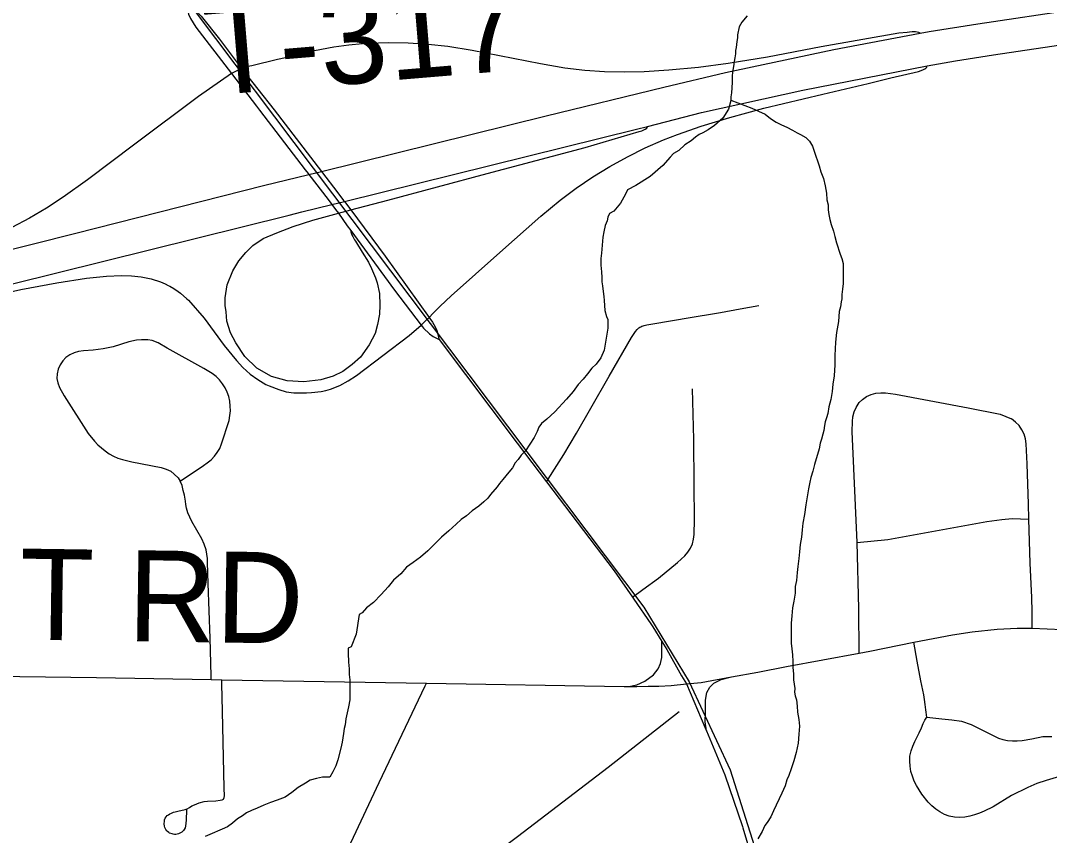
# Model space of a CAD drawing. Extents: x -16.6 to 83, y -37.7 to 22.
# Drawn here: x -6.722 to -6.08, y 15.311 to 15.819 of the extents above; entities that cross this region are included whole.
import ezdxf

# ---------------------------------------------------------------- set-up
doc = ezdxf.new("R2010")
doc.units = 0
for name, color, linetype in [('GM_X_County_Road', 7, 'Continuous'), ('GM_X_County_Road_Text', 7, 'Continuous'), ('GM_X_Interchange_Ramps', 7, 'Continuous'), ('GM_X_Minor_River', 7, 'Continuous'), ('GM_X_Rail_Line', 7, 'Continuous'), ('GM_X_State_Route', 7, 'Continuous'), ('GM_X_Township_Road', 7, 'Continuous'), ('GM_X_Township_Road_Text', 7, 'Continuous'), ('GM_X_US_Route', 7, 'Continuous')]:
    doc.layers.add(name, color=color, linetype=linetype)

msp = doc.modelspace()

# ---------------------------------------------------------------- linework, layer by layer
at = {"layer": 'GM_X_County_Road'}
for p, q in [((-6.60274, 15.40803), (-6.59613, 15.40792)), ((-6.59613, 15.40792), (-6.46848, 15.40577))]:
    msp.add_line(p, q, dxfattribs=at)
for points in [[(-6.16426, 15.43135), (-6.14014, 15.43586), (-6.12782, 15.43788), (-6.11226, 15.43948), (-6.09978, 15.44011), (-6.09041, 15.44011)], [(-6.09041, 15.44011), (-6.07172, 15.43924), (-6.026, 15.43636)], [(-6.3421, 15.40372), (-6.33709, 15.4047), (-6.33219, 15.40708), (-6.32673, 15.41095), (-6.32385, 15.41473), (-6.32237, 15.4181), (-6.32155, 15.42171), (-6.3215, 15.43178)], [(-6.19842, 15.42458), (-6.19185, 15.42581), (-6.16426, 15.43135)], [(-7.50205, 15.42531), (-7.48743, 15.42508), (-7.46362, 15.42458), (-7.19329, 15.41787), (-6.90738, 15.41292), (-6.78619, 15.41084), (-6.67432, 15.40923), (-6.60274, 15.40803)], [(-6.30613, 15.4053), (-6.29706, 15.40628), (-6.27815, 15.40971), (-6.26165, 15.4127), (-6.24378, 15.41611), (-6.19842, 15.42458)], [(-6.29371, 15.37598), (-6.29459, 15.38168), (-6.29434, 15.38793), (-6.29434, 15.39524), (-6.29352, 15.40001), (-6.29163, 15.40322), (-6.289, 15.40585), (-6.28441, 15.40802), (-6.27815, 15.40971)], [(-6.577, 15.18521), (-6.55763, 15.21695), (-6.55204, 15.22713), (-6.54665, 15.23822), (-6.54196, 15.24901), (-6.53631, 15.26182), (-6.498, 15.34377), (-6.46929, 15.40406), (-6.46848, 15.40577)], [(-6.46848, 15.40577), (-6.34498, 15.40369), (-6.3421, 15.40372), (-6.33705, 15.40378)], [(-6.33705, 15.40378), (-6.33016, 15.40383), (-6.32351, 15.40392), (-6.31576, 15.40422), (-6.30613, 15.4053)]]:
    msp.add_lwpolyline(points, dxfattribs=at)
at = {"layer": 'GM_X_Interchange_Ramps'}
for points in [[(-6.16041, 15.8115), (-6.16122, 15.81186), (-6.16215, 15.81207), (-6.16318, 15.81222), (-6.1638, 15.81224), (-6.16524, 15.8122), (-6.16693, 15.81206), (-6.16849, 15.81193), (-6.17362, 15.81134), (-6.2222, 15.8029), (-6.25568, 15.79656), (-6.28014, 15.79253), (-6.29857, 15.79011), (-6.31708, 15.78836), (-6.33254, 15.78737), (-6.34493, 15.78703), (-6.35732, 15.78728), (-6.36967, 15.78818), (-6.38197, 15.78967), (-6.39726, 15.7922), (-6.43982, 15.80062), (-6.45511, 15.80305), (-6.46742, 15.80443), (-6.47979, 15.80523), (-6.49218, 15.80546), (-6.50457, 15.80505), (-6.50837, 15.80473)], [(-6.50837, 15.80473), (-6.51691, 15.804), (-6.52612, 15.80274), (-6.5383, 15.80045), (-6.55638, 15.79613), (-6.5614, 15.79494)], [(-6.5614, 15.79494), (-6.57747, 15.79112), (-6.58082, 15.79033), (-6.58383, 15.78933)], [(-6.58383, 15.78933), (-6.58712, 15.78769), (-6.59003, 15.78623)], [(-6.47178, 15.62917), (-6.46942, 15.6315), (-6.46681, 15.63408), (-6.46426, 15.63664), (-6.45979, 15.64113), (-6.45298, 15.64755), (-6.42263, 15.67448), (-6.39694, 15.69726), (-6.38492, 15.70721), (-6.37493, 15.71469), (-6.3646, 15.7217), (-6.35396, 15.72823), (-6.34304, 15.73428), (-6.33185, 15.73982), (-6.32042, 15.74485), (-6.31171, 15.74828), (-6.29696, 15.75337), (-6.27904, 15.75882), (-6.25797, 15.7646), (-6.22116, 15.77336), (-6.19284, 15.77997), (-6.17855, 15.78353), (-6.1613, 15.78759), (-6.15973, 15.78811), (-6.1582, 15.78872), (-6.15746, 15.78912), (-6.15676, 15.78964), (-6.15627, 15.79026), (-6.15597, 15.79109)], [(-6.59003, 15.78623), (-6.61063, 15.77194), (-6.65029, 15.74222), (-6.67999, 15.71987), (-6.69514, 15.7091), (-6.70549, 15.7023), (-6.71615, 15.69598), (-6.72712, 15.69024), (-6.73838, 15.68508), (-6.74985, 15.68039), (-6.76444, 15.67519), (-6.7822, 15.66971), (-6.82393, 15.65791), (-6.84519, 15.65233), (-6.95462, 15.62332), (-6.95845, 15.62242), (-6.9632, 15.62081), (-6.96471, 15.61988), (-6.96587, 15.61883), (-6.96704, 15.61732)], [(-6.5156, 15.68822), (-6.51555, 15.6874), (-6.51538, 15.68675), (-6.5149, 15.68553), (-6.51435, 15.68444), (-6.51322, 15.68243), (-6.51267, 15.68156), (-6.50849, 15.67474), (-6.50467, 15.66849), (-6.50279, 15.66465), (-6.50024, 15.65874), (-6.49921, 15.65559), (-6.49775, 15.64903), (-6.4975, 15.64175), (-6.49775, 15.63616), (-6.49902, 15.62962), (-6.50042, 15.62402), (-6.50406, 15.61698), (-6.50964, 15.60921), (-6.51474, 15.60459), (-6.52057, 15.60022), (-6.52664, 15.59731), (-6.53441, 15.59512), (-6.54485, 15.59391), (-6.55529, 15.5944), (-6.56501, 15.59706), (-6.57424, 15.60241), (-6.58176, 15.60969), (-6.58735, 15.61819), (-6.59075, 15.6245), (-6.59293, 15.63178), (-6.59342, 15.63761), (-6.59403, 15.6415), (-6.59391, 15.64635), (-6.59269, 15.65437), (-6.58929, 15.66311), (-6.58541, 15.66943), (-6.58104, 15.67452), (-6.57667, 15.6789), (-6.57035, 15.68326), (-6.56185, 15.68691), (-6.55166, 15.6908), (-6.5393, 15.69479), (-6.52334, 15.69905), (-6.51567, 15.7011), (-6.49241, 15.70731), (-6.43057, 15.72388), (-6.36946, 15.74), (-6.33569, 15.75001), (-6.33393, 15.75053), (-6.33267, 15.75103), (-6.33186, 15.75144), (-6.33094, 15.75214), (-6.33044, 15.7532)], [(-6.95339, 15.59828), (-6.95015, 15.59756), (-6.948, 15.59729), (-6.94494, 15.59738), (-6.94125, 15.59765), (-6.91834, 15.60256), (-6.79516, 15.63412), (-6.77266, 15.63989), (-6.741, 15.64707), (-6.72144, 15.6515), (-6.69902, 15.65553), (-6.68051, 15.65845), (-6.66802, 15.65987), (-6.65871, 15.6602), (-6.65249, 15.65999), (-6.64633, 15.65929), (-6.64024, 15.65804), (-6.63432, 15.65615), (-6.63145, 15.65495), (-6.62957, 15.65402)], [(-6.62957, 15.65402), (-6.62864, 15.65356), (-6.62594, 15.65202), (-6.62334, 15.65028), (-6.62188, 15.64914), (-6.61796, 15.6456), (-6.61699, 15.64475), (-6.60718, 15.63355), (-6.59459, 15.61647), (-6.58704, 15.60705), (-6.58293, 15.6027), (-6.5785, 15.5987), (-6.5737, 15.5952), (-6.57198, 15.5942)], [(-6.57198, 15.5942), (-6.56854, 15.5922), (-6.56657, 15.59127), (-6.56052, 15.58898), (-6.55603, 15.58764), (-6.55118, 15.58707), (-6.54747, 15.58693), (-6.54323, 15.58703), (-6.54018, 15.58709), (-6.53412, 15.58779), (-6.53114, 15.58842), (-6.52822, 15.58925), (-6.52254, 15.59148), (-6.51716, 15.5944), (-6.51201, 15.59783), (-6.47922, 15.62272), (-6.47178, 15.62917)]]:
    msp.add_lwpolyline(points, dxfattribs=at)
at = {"layer": 'GM_X_Minor_River'}
for points in [[(-6.26825, 15.82218), (-6.27169, 15.8184), (-6.27323, 15.81536), (-6.2744, 15.81042), (-6.27441, 15.80851), (-6.2748, 15.80623), (-6.2752, 15.80243), (-6.27559, 15.80052), (-6.2756, 15.79862), (-6.27599, 15.79596), (-6.27638, 15.79368), (-6.27678, 15.79063), (-6.27717, 15.78835), (-6.27757, 15.78493), (-6.27758, 15.78265), (-6.27759, 15.78074), (-6.278, 15.77427), (-6.27839, 15.77161), (-6.2784, 15.76933), (-6.27995, 15.76401), (-6.28341, 15.75832), (-6.28876, 15.75378), (-6.29258, 15.75113), (-6.29602, 15.74925), (-6.29831, 15.74812), (-6.3006, 15.74661), (-6.30328, 15.74434)], [(-6.2784, 15.76971), (-6.26548, 15.76469), (-6.2613, 15.76276), (-6.25712, 15.76084), (-6.2537, 15.75815), (-6.25029, 15.75585), (-6.24687, 15.75431), (-6.24345, 15.75277), (-6.24003, 15.75085), (-6.23699, 15.74931), (-6.23509, 15.74816), (-6.23167, 15.74624), (-6.2294, 15.74394), (-6.22751, 15.74088), (-6.22638, 15.73783), (-6.22338, 15.72868), (-6.22225, 15.72487), (-6.22075, 15.72067), (-6.21963, 15.7161), (-6.21889, 15.71152), (-6.21853, 15.70734), (-6.21778, 15.70429), (-6.2178, 15.70124), (-6.21743, 15.6982), (-6.21668, 15.69515), (-6.21593, 15.6921), (-6.21443, 15.6879), (-6.21369, 15.68447), (-6.21256, 15.68066), (-6.21031, 15.67341), (-6.20918, 15.67074), (-6.20843, 15.66769), (-6.20845, 15.66427), (-6.20846, 15.66199), (-6.20848, 15.65818), (-6.20849, 15.65513), (-6.20889, 15.65171), (-6.20929, 15.64828), (-6.2093, 15.64562), (-6.20969, 15.64372), (-6.21009, 15.64068), (-6.21086, 15.63764), (-6.21127, 15.63155), (-6.21245, 15.6247), (-6.21324, 15.61861), (-6.21366, 15.61024), (-6.21369, 15.60453), (-6.2141, 15.59768), (-6.21489, 15.59236), (-6.21529, 15.58779), (-6.21607, 15.58285), (-6.21724, 15.57829), (-6.21802, 15.5741), (-6.2188, 15.57144), (-6.21957, 15.56878), (-6.21996, 15.5665), (-6.22036, 15.56346), (-6.22113, 15.56118), (-6.2219, 15.55814), (-6.22268, 15.55548), (-6.22346, 15.55206), (-6.22617, 15.54217), (-6.22733, 15.53799), (-6.2285, 15.53419), (-6.22927, 15.53115), (-6.23005, 15.52697), (-6.23084, 15.52202), (-6.23162, 15.51708), (-6.23241, 15.51099), (-6.23358, 15.50567), (-6.23398, 15.50149), (-6.23438, 15.49692), (-6.23517, 15.49235), (-6.23557, 15.48779), (-6.23597, 15.4836), (-6.23675, 15.47866), (-6.23715, 15.47486), (-6.23756, 15.46991), (-6.23834, 15.46611), (-6.23836, 15.46192), (-6.23914, 15.45698), (-6.23993, 15.45279), (-6.24033, 15.44785), (-6.24073, 15.44328), (-6.24075, 15.43871), (-6.24078, 15.43453), (-6.24079, 15.43072), (-6.24043, 15.42729), (-6.24007, 15.42348), (-6.23971, 15.41929), (-6.23972, 15.41549), (-6.23936, 15.41168), (-6.23938, 15.40787), (-6.23901, 15.4052), (-6.23864, 15.40254), (-6.23865, 15.40026), (-6.23828, 15.39797), (-6.23754, 15.3953)], [(-6.30328, 15.74434), (-6.3071, 15.7417), (-6.31092, 15.73829), (-6.31436, 15.73641), (-6.31628, 15.73413), (-6.32087, 15.72883), (-6.3289, 15.72202), (-6.33769, 15.71636), (-6.34303, 15.71372), (-6.34418, 15.71106), (-6.34726, 15.70537), (-6.35147, 15.70044), (-6.35414, 15.69894), (-6.3553, 15.69666), (-6.35569, 15.69438), (-6.35685, 15.69134), (-6.35763, 15.68753), (-6.3584, 15.68411), (-6.35921, 15.67422), (-6.35961, 15.67079), (-6.35963, 15.66661), (-6.35927, 15.66242), (-6.3589, 15.65899), (-6.35892, 15.65633), (-6.35855, 15.65366), (-6.35818, 15.65023), (-6.35782, 15.64719), (-6.35745, 15.64452), (-6.3571, 15.63843), (-6.35597, 15.63461), (-6.35522, 15.6327), (-6.35525, 15.62738), (-6.35603, 15.62243), (-6.35643, 15.61977), (-6.3576, 15.61369), (-6.35953, 15.60875), (-6.36259, 15.60496), (-6.36527, 15.60231), (-6.36795, 15.5989), (-6.37063, 15.59549), (-6.3737, 15.59208), (-6.37676, 15.5879), (-6.38098, 15.58298), (-6.38825, 15.57502), (-6.39322, 15.57048), (-6.39666, 15.56784), (-6.39819, 15.56556), (-6.39935, 15.5629), (-6.40127, 15.55911), (-6.40396, 15.55493), (-6.40664, 15.55076), (-6.40932, 15.54811), (-6.41124, 15.54546), (-6.41315, 15.54318), (-6.41469, 15.54015), (-6.41699, 15.53749), (-6.4189, 15.53522), (-6.42082, 15.53295), (-6.42274, 15.53029), (-6.42427, 15.5284), (-6.42848, 15.52347), (-6.43002, 15.5212), (-6.43269, 15.51893), (-6.43575, 15.51628), (-6.43995, 15.51326), (-6.4434, 15.51023), (-6.44683, 15.50797), (-6.44989, 15.50493), (-6.45449, 15.50077), (-6.45907, 15.49699), (-6.46329, 15.49245), (-6.46749, 15.48828), (-6.47208, 15.4845), (-6.47667, 15.4811), (-6.48087, 15.47808), (-6.48432, 15.47391), (-6.48891, 15.47013), (-6.49235, 15.46596), (-6.49657, 15.46103), (-6.50154, 15.45611), (-6.50575, 15.45271), (-6.50843, 15.44968), (-6.51034, 15.44855), (-6.5123, 15.43638), (-6.51538, 15.4284), (-6.51729, 15.42765), (-6.5173, 15.4246), (-6.51695, 15.41889), (-6.51659, 15.4147), (-6.51661, 15.41127), (-6.51624, 15.40784), (-6.51626, 15.40366), (-6.51628, 15.40099), (-6.5163, 15.39528), (-6.51708, 15.3911), (-6.51786, 15.3873), (-6.51864, 15.3835), (-6.51904, 15.37969), (-6.51982, 15.37741), (-6.52021, 15.37437), (-6.521, 15.36905)], [(-6.23754, 15.3953), (-6.23717, 15.39149), (-6.23681, 15.38768), (-6.23607, 15.38311), (-6.23571, 15.37892), (-6.23611, 15.37398), (-6.23652, 15.36827), (-6.23769, 15.36256), (-6.23924, 15.35724), (-6.24079, 15.3523), (-6.24233, 15.34813), (-6.24348, 15.34547), (-6.24464, 15.34167), (-6.24657, 15.33711), (-6.25196, 15.3261), (-6.2535, 15.3223), (-6.2558, 15.31889), (-6.25733, 15.31699), (-6.25887, 15.31319), (-6.26156, 15.30864)], [(-6.521, 15.36905), (-6.52178, 15.36524), (-6.52372, 15.35802), (-6.52488, 15.35422), (-6.5268, 15.35042), (-6.52872, 15.34701), (-6.53329, 15.34703), (-6.5371, 15.34629), (-6.54092, 15.34517), (-6.54397, 15.34328), (-6.54855, 15.34064), (-6.55238, 15.33762), (-6.55658, 15.3346), (-6.56154, 15.33272), (-6.56574, 15.33122), (-6.56993, 15.32972), (-6.57413, 15.32784), (-6.57757, 15.32634), (-6.58062, 15.32483), (-6.58329, 15.32294), (-6.58635, 15.32106), (-6.58941, 15.31841), (-6.59246, 15.31614), (-6.5959, 15.31463), (-6.60353, 15.31125), (-6.60658, 15.31012)]]:
    msp.add_lwpolyline(points, dxfattribs=at)
at = {"layer": 'GM_X_Rail_Line'}
msp.add_lwpolyline([(-7.32763, 16.77331), (-6.72127, 15.96937), (-6.33273, 15.4532), (-6.30446, 15.40662), (-6.27897, 15.35173), (-5.93035, 14.2529)], dxfattribs=at)
at = {"layer": 'GM_X_State_Route'}
for points in [[(-6.16041, 15.8115), (-6.15463, 15.81248), (-6.12437, 15.81722), (-6.0629, 15.82645), (-6.04443, 15.82889), (-6.03737, 15.83013), (-5.86297, 15.85551), (-5.78605, 15.86652), (-5.53695, 15.90317), (-5.46616, 15.91312), (-5.40157, 15.92265), (-5.23544, 15.94661)], [(-7.18994, 15.5684), (-7.14263, 15.57677), (-7.1129, 15.58243), (-7.08547, 15.58854), (-7.052, 15.59632), (-6.97658, 15.61504), (-6.96704, 15.61732), (-6.79469, 15.65952), (-6.68714, 15.68667), (-6.57015, 15.71627), (-6.54178, 15.72327), (-6.534, 15.72519), (-6.39366, 15.75982), (-6.3202, 15.77766), (-6.28179, 15.78698), (-6.21426, 15.80129), (-6.16041, 15.8115)], [(-6.54614, 15.69987), (-6.52738, 15.70451), (-6.51964, 15.70643), (-6.33726, 15.75158), (-6.33044, 15.7532), (-6.29688, 15.76197), (-6.2335, 15.77578), (-6.15597, 15.79109), (-6.13835, 15.79409), (-6.11448, 15.79796), (-6.06282, 15.8057), (-6.03676, 15.80963)], [(-7.20345, 15.54244), (-7.15885, 15.55079), (-7.10042, 15.56227), (-7.04382, 15.57532), (-6.95339, 15.59828), (-6.88174, 15.61622), (-6.72754, 15.65489), (-6.55404, 15.69791), (-6.54614, 15.69987)]]:
    msp.add_lwpolyline(points, dxfattribs=at)
at = {"layer": 'GM_X_Township_Road'}
for points in [[(-6.3934, 15.53136), (-6.38844, 15.53924), (-6.38263, 15.54846), (-6.37475, 15.56181), (-6.36582, 15.57744), (-6.35435, 15.59735), (-6.34036, 15.62152), (-6.33802, 15.62518), (-6.33697, 15.62657), (-6.33593, 15.62745), (-6.33529, 15.62787), (-6.33469, 15.62818), (-6.33396, 15.62852), (-6.33326, 15.62879), (-6.3325, 15.62904), (-6.33085, 15.62935), (-6.31236, 15.63254), (-6.30626, 15.63367), (-6.28483, 15.63718), (-6.27263, 15.63944), (-6.261, 15.64143)], [(-6.62208, 15.53176), (-6.60763, 15.54152), (-6.60516, 15.54329), (-6.60285, 15.54524), (-6.60074, 15.54739), (-6.59891, 15.54974), (-6.59743, 15.55231), (-6.59626, 15.55508), (-6.59158, 15.56977), (-6.59103, 15.57272), (-6.59078, 15.57571), (-6.59081, 15.57874), (-6.59112, 15.58173), (-6.59176, 15.58465), (-6.59276, 15.58746), (-6.59408, 15.59015), (-6.5957, 15.59267), (-6.59759, 15.595), (-6.59972, 15.59711), (-6.60207, 15.59898), (-6.60725, 15.60223), (-6.6301, 15.61489), (-6.63586, 15.61813), (-6.63965, 15.61957), (-6.64234, 15.62011), (-6.64613, 15.62011), (-6.64937, 15.61993), (-6.65404, 15.61885), (-6.66391, 15.61567), (-6.67006, 15.61443), (-6.67629, 15.61368), (-6.68245, 15.61314), (-6.68546, 15.61268), (-6.6883, 15.61189), (-6.69095, 15.61063), (-6.69333, 15.60894), (-6.6954, 15.60684), (-6.69706, 15.60443), (-6.69824, 15.60175), (-6.69888, 15.59891), (-6.69897, 15.59599), (-6.69847, 15.59313), (-6.69746, 15.59037), (-6.69446, 15.58508), (-6.67943, 15.56157), (-6.67564, 15.55681), (-6.67352, 15.55462), (-6.67128, 15.55257), (-6.6689, 15.55068), (-6.66639, 15.54899), (-6.66375, 15.54752), (-6.66099, 15.54629), (-6.65813, 15.5453), (-6.65219, 15.54382), (-6.63385, 15.54031), (-6.63076, 15.53935), (-6.62796, 15.53798), (-6.62577, 15.53625), (-6.62324, 15.53382), (-6.62208, 15.53176)], [(-6.30529, 15.48761), (-6.30365, 15.49009), (-6.30249, 15.49278), (-6.30176, 15.49565), (-6.30138, 15.49864), (-6.30106, 15.5079), (-6.30132, 15.52964), (-6.30165, 15.55782), (-6.30246, 15.58938)], [(-6.1991, 15.57981), (-6.19834, 15.58099), (-6.19631, 15.58276), (-6.19377, 15.58462), (-6.191, 15.58595), (-6.18803, 15.58672), (-6.18497, 15.58702), (-6.18189, 15.58694), (-6.17579, 15.58609), (-6.13035, 15.57759), (-6.1104, 15.57356), (-6.1033, 15.57067)], [(-6.19975, 15.49357), (-6.20269, 15.56284), (-6.20263, 15.56901), (-6.20232, 15.57209), (-6.20155, 15.57507), (-6.2003, 15.57778), (-6.1991, 15.57981)], [(-6.09249, 15.50814), (-6.09273, 15.51772), (-6.09326, 15.53003), (-6.0936, 15.54257), (-6.09412, 15.5551), (-6.09457, 15.55818), (-6.09543, 15.56117), (-6.0968, 15.56397), (-6.09865, 15.56648), (-6.10086, 15.5687), (-6.1033, 15.57067)], [(-6.60274, 15.40803), (-6.60281, 15.41036), (-6.60347, 15.43386), (-6.60456, 15.46794), (-6.60498, 15.48098), (-6.60512, 15.48358), (-6.60547, 15.48638), (-6.60596, 15.48905), (-6.60716, 15.49262), (-6.60863, 15.49578), (-6.61482, 15.5066), (-6.61728, 15.51214), (-6.61815, 15.51505), (-6.61859, 15.51724), (-6.6188, 15.51927), (-6.61943, 15.52306), (-6.62012, 15.52611), (-6.62093, 15.52911), (-6.62208, 15.53176)], [(-6.19975, 15.49357), (-6.18057, 15.49542), (-6.11867, 15.50663), (-6.10929, 15.50798), (-6.10293, 15.50844), (-6.09249, 15.50814)], [(-6.09041, 15.44011), (-6.0905, 15.45036), (-6.09066, 15.4592), (-6.09179, 15.48068), (-6.09249, 15.50814)], [(-6.19842, 15.42458), (-6.19857, 15.45236), (-6.19975, 15.49357)], [(-6.33991, 15.4594), (-6.33342, 15.46415), (-6.32371, 15.47125), (-6.31175, 15.48114), (-6.30726, 15.48533), (-6.30529, 15.48761)], [(-6.15618, 15.38463), (-6.15676, 15.38917), (-6.15714, 15.39239), (-6.15761, 15.39555), (-6.15809, 15.39856), (-6.15983, 15.40728), (-6.16221, 15.41947), (-6.16426, 15.43135)], [(-6.59495, 15.33343), (-6.59459, 15.33441), (-6.59452, 15.33554), (-6.59467, 15.34017), (-6.59566, 15.38832), (-6.59607, 15.40539), (-6.59613, 15.40792)], [(-6.577, 15.18521), (-6.56868, 15.19062), (-6.5304, 15.21993), (-6.48616, 15.2541), (-6.45396, 15.27849), (-6.41161, 15.31001), (-6.35492, 15.35342), (-6.31066, 15.388)], [(-6.06987, 15.34866), (-6.08181, 15.34513), (-6.08762, 15.3431), (-6.09324, 15.34065), (-6.10328, 15.33569), (-6.11484, 15.32856), (-6.12047, 15.3258), (-6.12338, 15.3246), (-6.12638, 15.32358), (-6.12942, 15.32275), (-6.13256, 15.32213), (-6.13577, 15.32187), (-6.13899, 15.32208), (-6.14215, 15.32278), (-6.14518, 15.3239), (-6.14802, 15.3254), (-6.15065, 15.32723), (-6.15307, 15.32932), (-6.1553, 15.33159), (-6.15927, 15.3365), (-6.16104, 15.33911), (-6.16263, 15.34185), (-6.16401, 15.34471), (-6.16517, 15.34768), (-6.16607, 15.35074), (-6.16667, 15.35389), (-6.16689, 15.35709), (-6.16669, 15.3603), (-6.16604, 15.36344), (-6.16499, 15.36646), (-6.16363, 15.36934), (-6.16093, 15.3748), (-6.15951, 15.37781), (-6.1584, 15.38051), (-6.15745, 15.38273), (-6.15618, 15.38463)], [(-6.15618, 15.38463), (-6.14673, 15.3836), (-6.14052, 15.38297), (-6.13447, 15.38196), (-6.12843, 15.37995), (-6.12011, 15.37592), (-6.11153, 15.37148), (-6.10872, 15.37053), (-6.10581, 15.36997), (-6.1028, 15.36975), (-6.09977, 15.36978), (-6.09674, 15.37001), (-6.09074, 15.37111), (-6.0838, 15.37243), (-6.07816, 15.3724)], [(-6.61829, 15.32716), (-6.61765, 15.32738), (-6.61626, 15.32824), (-6.61479, 15.32912), (-6.61318, 15.32993), (-6.61016, 15.33112), (-6.60708, 15.33189), (-6.60498, 15.3321), (-6.59986, 15.33231), (-6.59712, 15.33266), (-6.59585, 15.33287), (-6.59495, 15.33343)], [(-6.61821, 15.32674), (-6.61837, 15.32018), (-6.61847, 15.31842), (-6.61879, 15.31653), (-6.61907, 15.31555), (-6.61963, 15.31445), (-6.62004, 15.31385), (-6.62061, 15.31323), (-6.62113, 15.31276), (-6.62186, 15.3123), (-6.62314, 15.31169), (-6.62398, 15.31149), (-6.62484, 15.3114), (-6.62567, 15.31141), (-6.62643, 15.31148), (-6.62716, 15.31164), (-6.62792, 15.3119), (-6.62867, 15.31223), (-6.62923, 15.3126), (-6.6299, 15.31313), (-6.63043, 15.31371), (-6.63099, 15.31437), (-6.63134, 15.31492), (-6.6317, 15.31568), (-6.63187, 15.31649), (-6.63204, 15.318), (-6.63195, 15.31959), (-6.63178, 15.32056), (-6.63144, 15.32142), (-6.63092, 15.32228), (-6.63013, 15.32314), (-6.62944, 15.32368), (-6.62863, 15.32423), (-6.62756, 15.32473), (-6.62634, 15.32521), (-6.62511, 15.32554), (-6.62362, 15.32583), (-6.61907, 15.3269), (-6.61829, 15.32716)]]:
    msp.add_lwpolyline(points, dxfattribs=at)
at = {"layer": 'GM_X_US_Route'}
for points in [[(-6.61818, 15.82945), (-6.61689, 15.82324), (-6.61568, 15.82056), (-6.61223, 15.81526), (-6.59003, 15.78623), (-6.57442, 15.7658)], [(-6.61818, 15.82945), (-6.61407, 15.82711), (-6.61161, 15.82493), (-6.60906, 15.82208), (-6.59753, 15.80765), (-6.58634, 15.79269), (-6.58383, 15.78933), (-6.56341, 15.76359), (-6.534, 15.72519), (-6.52373, 15.71179)], [(-6.57442, 15.7658), (-6.57261, 15.76344), (-6.54402, 15.72619)], [(-6.54402, 15.72619), (-6.5422, 15.72381), (-6.54178, 15.72327), (-6.52978, 15.70764)], [(-6.52373, 15.71179), (-6.5201, 15.70706), (-6.51964, 15.70643), (-6.51567, 15.7011), (-6.49423, 15.67228), (-6.46681, 15.63408), (-6.46625, 15.63332), (-6.46461, 15.63109), (-6.46292, 15.62816), (-6.46199, 15.62582), (-6.46058, 15.62019)], [(-6.52978, 15.70764), (-6.52738, 15.70451), (-6.52507, 15.70149), (-6.52334, 15.69905), (-6.51786, 15.69129), (-6.5156, 15.68822), (-6.48836, 15.65102), (-6.47178, 15.62917)], [(-6.47178, 15.62917), (-6.47085, 15.62806), (-6.47023, 15.62731), (-6.46656, 15.62382), (-6.46413, 15.62221), (-6.46058, 15.62019)], [(-6.46058, 15.62019), (-6.41179, 15.55559), (-6.3934, 15.53136), (-6.35137, 15.47596), (-6.33991, 15.4594), (-6.33901, 15.45811), (-6.3283, 15.44274), (-6.32724, 15.44102), (-6.3215, 15.43178), (-6.31841, 15.42681), (-6.30935, 15.41033), (-6.30613, 15.4053), (-6.29468, 15.37826), (-6.29371, 15.37598), (-6.28216, 15.34855), (-6.2713, 15.3164), (-6.27101, 15.31543)], [(-6.27101, 15.31543), (-6.25687, 15.26806), (-6.24172, 15.2207), (-6.2308, 15.19066), (-6.20031, 15.09373), (-6.17752, 15.02261), (-6.16406, 14.98032), (-6.12863, 14.86856), (-6.10308, 14.78859), (-6.10129, 14.78363), (-6.05997, 14.65548), (-6.03498, 14.57585), (-6.01914, 14.52726), (-6.00664, 14.48695), (-5.99241, 14.44212), (-5.988, 14.42886)]]:
    msp.add_lwpolyline(points, dxfattribs=at)

# ---------------------------------------------------------------- texts
at = {"layer": 'GM_X_County_Road_Text'}
msp.add_text('BOGART RD', height=0.056818, rotation=359.1631, dxfattribs=at).set_placement((-6.99707, 15.437))
at = {"layer": 'GM_X_Township_Road_Text'}
msp.add_text('T-317', height=0.056818, rotation=4.76347, dxfattribs=at).set_placement((-6.60458, 15.77241))

doc.saveas('drawing.dxf')
